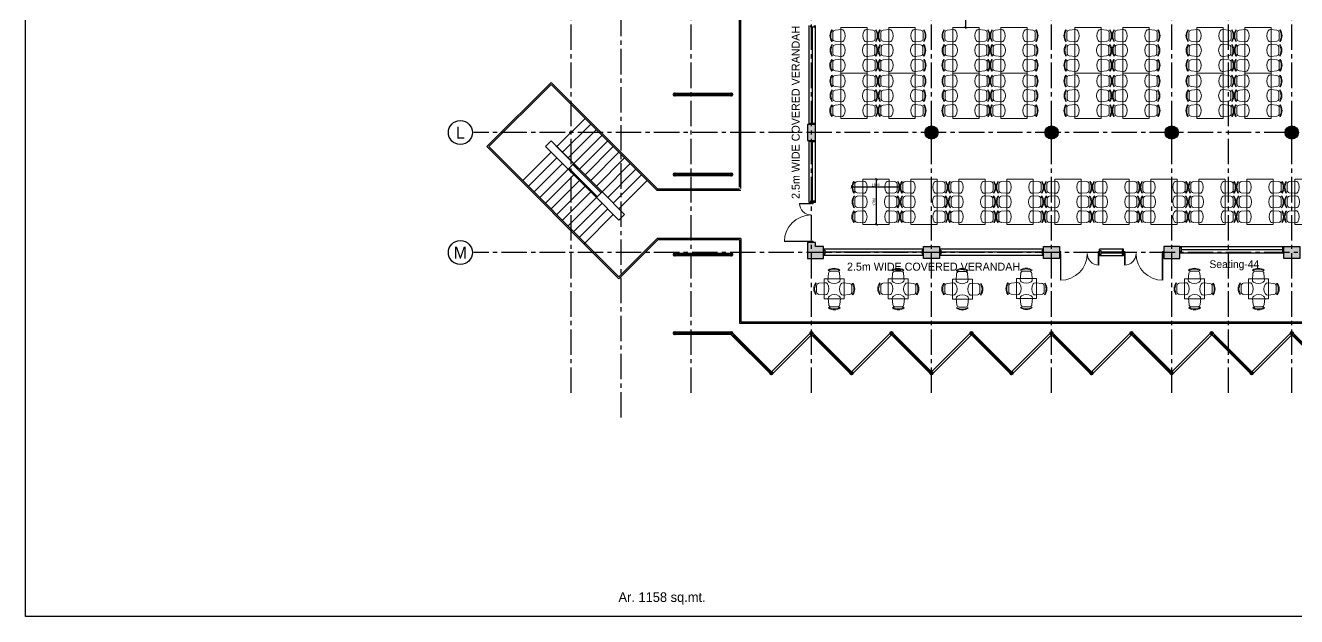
# Model space of a CAD drawing. Header units: millimetres. Extents: x -276609 to 1081398, y -453808 to 472098.
# Drawn here: x 902647 to 950279, y 33722 to 55884 of the extents above; entities that cross this region are included whole.
import ezdxf
from ezdxf.enums import TextEntityAlignment as Align

# ---------------------------------------------------------------- set-up
doc = ezdxf.new("R2010")
doc.units = ezdxf.units.MM
doc.header["$MEASUREMENT"] = 0
doc.linetypes.add('CENTER2', pattern=[28.575, 19.05, -3.175, 3.175, -3.175])
doc.layers.add('A-Anno-Grid Lines', color=7, linetype='Continuous', true_color=0xbbc3bd)
for name, color, linetype, lineweight in [('A-Detail Lines', 241, 'Continuous', 25), ('A-Door', 4, 'Continuous', 9), ('A-WIN', 5, 'Continuous', 25), ('S-Concrete', 40, 'Continuous', 25), ('SHADE SCREEN', 171, 'Continuous', 15), ('STAIR', 3, 'Continuous', 9)]:
    doc.layers.add(name, color=color, linetype=linetype, lineweight=lineweight)
for name, color, linetype in [('A-Railing', 4, 'Continuous'), ('A-Window', 4, 'Continuous'), ('Anno_Frames', 7, 'Continuous'), ('Anno_Labels', 7, 'Continuous'), ('AREA', 7, 'Continuous'), ('Dimension', 7, 'Continuous'), ('S-Conc Patt', 9, 'Continuous'), ('SHADING COLUMNS', 210, 'Continuous'), ('text', 252, 'Continuous')]:
    doc.layers.add(name, color=color, linetype=linetype)
doc.layers.add('I-Furniture', color=7, linetype='Continuous', lineweight=20, true_color=0xb35900)
doc.styles.get("Standard").update_dxf_attribs({"font": ''})
doc.styles.get('Standard').set_extended_font_data('Gill Sans MT')
doc.dimstyles.new('IIITD_WD_M @ 100', dxfattribs={"dimscale": 100, "dimtxt": 1, "dimasz": 1, "dimexe": 0.5, "dimexo": 0.25, "dimgap": 0.3, "dimtad": 1, "dimdec": 0, "dimrnd": 1, "dimzin": 0, "dimdsep": 46, "dimtxsty": 'Standard', "dimblk": 'ARCHTICK', "dimcen": 0.2, "dimdle": 0.3, "dimclrd": 256, "dimclre": 256, "dimclrt": 256, "dimadec": 0, "dimazin": 0, "dimtfac": 1, "dimtdec": 0, "dimtofl": 0, "dimtmove": 0, "dimatfit": 0, "dimfxl": 0.5, "dimfxlon": 1, "dimtolj": 1, "dimtzin": 0, "dimlwd": -1, "dimlwe": -1, "dimarcsym": 0})

# ---------------------------------------------------------------- blocks, each defined once
blk = doc.blocks.new('Round Bar - 3_-44-4 First Floor Lvl')
at = {"layer": 'A-WIN'}
for p, q in [((-1035, -37), (-1035, 25)), ((1026, 38), (-1023, 38)), ((1026, 38), (-1023, 38)), ((1027, 38), (1026, 38)), ((1027, 38), (1026, 38)), ((1064, 38), (1038, 38)), ((1064, 38), (1038, 38)), ((1064, 38), (1064, -3)), ((-1027, -38), (-1026, -38)), ((-1027, -38), (-1026, -38)), ((-1026, -38), (1023, -38)), ((-1026, -38), (1023, -38))]:
    blk.add_line(p, q, dxfattribs=at)
blk = doc.blocks.new('Round Bar - 3_-159-4 First Floor Lvl')
at = {"layer": 'A-WIN'}
for p, q in [((-1051, -27), (-1051, 38)), ((-1038, 38), (-1051, 38)), ((-1038, 38), (-1051, 38)), ((-1026, 38), (-1027, 38)), ((-1026, 38), (-1027, 38)), ((1023, 38), (-1026, 38)), ((1023, 38), (-1026, 38)), ((1057, 1), (1057, -38)), ((-1023, -38), (1026, -38)), ((-1023, -38), (1026, -38)), ((1026, -38), (1027, -38)), ((1026, -38), (1027, -38)), ((1038, -38), (1057, -38)), ((1038, -38), (1057, -38))]:
    blk.add_line(p, q, dxfattribs=at)
blk = doc.blocks.new('Round Bar - 3_-172-4 First Floor Lvl')
at = {"layer": 'A-WIN'}
for p, q in [((-1051, -24), (-1051, 38)), ((-1038, 38), (-1051, 38)), ((-1038, 38), (-1051, 38)), ((-1025, 38), (-1026, 38)), ((-1025, 38), (-1026, 38)), ((1023, 38), (-1025, 38)), ((1023, 38), (-1025, 38)), ((1057, 1), (1057, -38)), ((-1045, -38), (-1038, -38)), ((-1045, -38), (-1038, -38)), ((-1027, -38), (-1026, -38)), ((-1027, -38), (-1026, -38)), ((-1026, -38), (1026, -38)), ((-1026, -38), (1026, -38)), ((1026, -38), (1027, -38)), ((1026, -38), (1027, -38)), ((1038, -38), (1057, -38)), ((1038, -38), (1057, -38))]:
    blk.add_line(p, q, dxfattribs=at)
blk = doc.blocks.new('Round Bar - 3_-170-4 First Floor Lvl')
at = {"layer": 'A-WIN'}
for p, q in [((-1051, 38), (-1051, -38)), ((-1038, 38), (-1051, 38)), ((-1038, 38), (-1051, 38)), ((-1026, 38), (-1028, 38)), ((-1026, 38), (-1028, 38)), ((1026, 38), (-1026, 38)), ((1026, 38), (-1026, 38)), ((1027, 38), (1026, 38)), ((1027, 38), (1026, 38)), ((1057, 38), (1038, 38)), ((1057, 38), (1038, 38)), ((1057, -38), (1057, 38)), ((-1051, -38), (-1038, -38)), ((-1051, -38), (-1038, -38)), ((-1027, -38), (-1026, -38)), ((-1027, -38), (-1026, -38)), ((-1026, -38), (1026, -38)), ((-1026, -38), (1026, -38)), ((1026, -38), (1028, -38)), ((1026, -38), (1028, -38)), ((1038, -38), (1057, -38)), ((1038, -38), (1057, -38))]:
    blk.add_line(p, q, dxfattribs=at)
blk = doc.blocks.new('Round Bar - 3_-167-4 First Floor Lvl')
at = {"layer": 'A-WIN'}
for p, q in [((-1051, -38), (-1051, 24)), ((-1038, 38), (-1044, 38)), ((-1038, 38), (-1044, 38)), ((1026, 38), (-1026, 38)), ((-1026, 38), (-1026, 38)), ((-1026, 38), (-1026, 38)), ((-1026, 38), (-1026, 38)), ((1026, 38), (-1026, 38)), ((-1026, 38), (-1026, 38)), ((1027, 38), (1026, 38)), ((1027, 38), (1026, 38)), ((1057, 38), (1038, 38)), ((1057, 38), (1038, 38)), ((1057, -38), (1057, 38)), ((-1051, -38), (-1038, -38)), ((-1051, -38), (-1038, -38)), ((-1026, -38), (-1026, -38)), ((-1026, -38), (-1026, -38)), ((-1026, -38), (1026, -38)), ((-1026, -38), (1026, -38)), ((-1026, -38), (-1026, -38)), ((-1026, -38), (-1026, -38)), ((1026, -38), (1028, -38)), ((1026, -38), (1028, -38)), ((1038, -38), (1057, -38)), ((1038, -38), (1057, -38))]:
    blk.add_line(p, q, dxfattribs=at)
blk = doc.blocks.new('Grid Head')
blk.add_circle((0, 0), 3)
at = {"layer": 'Anno_Labels'}
blk.add_attdef('GRID_NAME', text='', height=3, dxfattribs=at).set_placement((0, 0), align=Align.MIDDLE_CENTER)
blk = doc.blocks.new('grd din')
at = {"layer": 'A-Anno-Grid Lines', "linetype": 'CENTER2', "ltscale": 50}
for p, q in [((484314, 133526), (484314, 180371)), ((475314, 133526), (475314, 179267)), ((477184, 132609), (477184, 179317)), ((479814, 133526), (479814, 179267)), ((488814, 133526), (488814, 179267)), ((493314, 133526), (493314, 179267)), ((497814, 133526), (497814, 179267)), ((499944, 133526), (499944, 179267)), ((502314, 133526), (502314, 179267)), ((516514, 143289), (471659, 143289)), ((516514, 138789), (471659, 138789))]:
    blk.add_line(p, q, dxfattribs=at)
at = {"layer": 'Anno_Frames'}
ref = blk.add_blockref('Grid Head', (471159, 143289), dxfattribs=dict(at, xscale=150, yscale=150, zscale=150))
ref.add_attrib('GRID_NAME', 'L', dxfattribs={"layer": '0', "height": 450}).set_placement((471159, 143289), align=Align.MIDDLE_CENTER)
ref = blk.add_blockref('Grid Head', (471159, 138789), dxfattribs=dict(at, xscale=150, yscale=150, zscale=150))
ref.add_attrib('GRID_NAME', 'M', dxfattribs={"layer": '0', "height": 450}).set_placement((471159, 138789), align=Align.MIDDLE_CENTER)
blk = doc.blocks.new('Big Door Garbage')
at = {"layer": 'A-Door', "color": 5, "lineweight": 18}
for p, q in [((-12550, 128778), (-12500, 128778)), ((-12550, 128703), (-12550, 128778)), ((-12550, 128703), (-12515, 128703)), ((-12515, 128738), (-12500, 128738)), ((-12515, 128703), (-12515, 128738)), ((-12515, 128703), (-12515, 128273)), ((-12499, 128703), (-12515, 128703)), ((-12500, 128778), (-12500, 128738)), ((-12499, 128703), (-12499, 128273)), ((-11101, 128703), (-11101, 127703)), ((-11101, 128703), (-11085, 128703)), ((-11100, 128778), (-11100, 128738)), ((-11050, 128778), (-11100, 128778)), ((-11085, 128738), (-11100, 128738)), ((-11085, 128703), (-11085, 128738)), ((-11050, 128703), (-11085, 128703)), ((-11085, 128703), (-11085, 127703)), ((-11050, 128703), (-11050, 128778))]:
    blk.add_line(p, q, dxfattribs=at)
at = {"layer": 'A-Door', "lineweight": 18}
for centre, radius, start, end in [((-12515, 128703), 430, 270, 0), ((-11085, 128703), 1000, 180, 270)]:
    blk.add_arc(centre, radius, start, end, dxfattribs=at)
blk = doc.blocks.new('w8')
at = {"layer": 'A-Window', "color": 2, "lineweight": 30}
blk.add_line((484324, 139289), (484324, 142939), dxfattribs=at)
at = {"layer": 'A-Window'}
for points in [[(484209, 139239), (484209, 142989)], [(484399, 142989), (484399, 142939), (484249, 142939), (484249, 142989)], [(484439, 139239), (484439, 142989)], [(484399, 139239), (484399, 139289), (484249, 139289), (484249, 139239)]]:
    blk.add_lwpolyline(points, dxfattribs=at)
blk = doc.blocks.new('w4')
at = {"layer": 'A-Window', "color": 2, "lineweight": 30}
blk.add_line((484324, 147974), (484324, 151774), dxfattribs=at)
at = {"layer": 'A-Window'}
for points in [[(484209, 147924), (484209, 151824)], [(484399, 151824), (484399, 151774), (484249, 151774), (484249, 151824)], [(484439, 147924), (484439, 151824)], [(484399, 147924), (484399, 147974), (484249, 147974), (484249, 147924)]]:
    blk.add_lwpolyline(points, dxfattribs=at)
blk = doc.blocks.new('dw1')
at = {"layer": 'A-Window'}
for p, q in [((495114, 138664), (495114, 138914)), ((496014, 138664), (496014, 138914))]:
    blk.add_line(p, q, dxfattribs=at)
at = {"layer": 'A-Window', "color": 2, "lineweight": 60}
blk.add_line((495964, 138789), (495164, 138789), dxfattribs=at)
at = {"layer": 'A-Window'}
for points in [[(496014, 138914), (495114, 138914)], [(495114, 138864), (495164, 138864), (495164, 138714), (495114, 138714)], [(496014, 138664), (495114, 138664)], [(496014, 138864), (495964, 138864), (495964, 138714), (496014, 138714)]]:
    blk.add_lwpolyline(points, dxfattribs=at)
at = {"layer": 'A-Detail Lines', "xscale": -1}
blk.add_blockref('Big Door Garbage', (482564, 10049), dxfattribs=at)
at = {"layer": 'A-Detail Lines'}
blk.add_blockref('Big Door Garbage', (508564, 10049), dxfattribs=at)
blk = doc.blocks.new('ergrthyjty')
at = {"layer": 'S-Conc Patt'}
for points in [[(480956, 73368), (480656, 73368), (480656, 72768), (480956, 72768)], [(485556, 73068, 1), (485056, 73068, 1)], [(490056, 73068, 1), (489556, 73068, 1)], [(494556, 73068, 1), (494056, 73068, 1)], [(499056, 73068, 1), (498556, 73068, 1)], [(480656, 68343), (481256, 68343), (481256, 68793), (480956, 68793), (480956, 68943), (480656, 68943)], [(485606, 68343), (485606, 68793), (485006, 68793), (485006, 68343)], [(490106, 68343), (490106, 68793), (489506, 68793), (489506, 68343)], [(494006, 68343), (494006, 68793), (494606, 68793), (494606, 68343)], [(499106, 68343), (499106, 68793), (498506, 68793), (498506, 68343)]]:
    blk.add_hatch(color=8, dxfattribs=at).paths.add_polyline_path(points)
at = {"layer": 'S-Concrete'}
for points in [[(480956, 73368), (480656, 73368), (480656, 72768), (480956, 72768)], [(481256, 68793), (480956, 68793), (480956, 68943), (480656, 68943), (480656, 68343), (481256, 68343)], [(485606, 68793), (485606, 68343), (485006, 68343), (485006, 68793)], [(490106, 68793), (490106, 68343), (489506, 68343), (489506, 68793)], [(494006, 68793), (494006, 68343), (494606, 68343), (494606, 68793)], [(499106, 68793), (499106, 68343), (498506, 68343), (498506, 68793)]]:
    blk.add_lwpolyline(points, close=True, dxfattribs=at)
for centre in [(485306, 73068), (489806, 73068), (494306, 73068), (498806, 73068)]:
    blk.add_circle(centre, 250, dxfattribs=at)
blk = doc.blocks.new('Pipe-Column - Pipe3-1_2STD-50-2 GL')
at = {"layer": 'S-Concrete', "lineweight": 35}
for radius, start, end in [(50.8, 0, 180), (45.1, 0, 180), (45.1, 180, 0), (50.8, 180, 360)]:
    blk.add_arc((0, 0), radius, start, end, dxfattribs=at)
blk = doc.blocks.new('Pipe-Column - Pipe3-1_2STD-48-2 GL')
at = {"layer": 'S-Concrete', "lineweight": 35}
for radius, start, end in [(50.8, 0, 180), (50.8, 180, 360), (45.1, 360, 180), (45.1, 180, 360)]:
    blk.add_arc((0, 0), radius, start, end, dxfattribs=at)
blk = doc.blocks.new('Pipe-Column - Pipe3-1_2STD-49-2 GL')
at = {"layer": 'S-Concrete', "lineweight": 35}
for radius, start, end in [(50.8, 0, 180), (50.8, 180, 360), (45.1, 360, 180), (45.1, 180, 360)]:
    blk.add_arc((0, 0), radius, start, end, dxfattribs=at)
blk = doc.blocks.new('TRGHT4')
at = {"layer": 'SHADING COLUMNS'}
for name, p, rotation in [('Pipe-Column - Pipe3-1_2STD-48-2 GL', (397060, -137137), 135.0000000004137), ('Pipe-Column - Pipe3-1_2STD-48-2 GL', (399181, -137137), 135.0000000004137), ('Pipe-Column - Pipe3-1_2STD-50-2 GL', (427680, -137137), 44.9999999995862), ('Pipe-Column - Pipe3-1_2STD-50-2 GL', (429801, -137137), 44.9999999995862), ('Pipe-Column - Pipe3-1_2STD-48-2 GL', (397060, -140137), 135.0000000004137), ('Pipe-Column - Pipe3-1_2STD-48-2 GL', (399181, -140137), 135.0000000004137), ('Pipe-Column - Pipe3-1_2STD-50-2 GL', (427680, -140137), 44.9999999995862), ('Pipe-Column - Pipe3-1_2STD-50-2 GL', (429801, -140137), 44.9999999995862), ('Pipe-Column - Pipe3-1_2STD-48-2 GL', (397060, -143137), 135.0000000004137), ('Pipe-Column - Pipe3-1_2STD-48-2 GL', (399181, -143137), 135.0000000004137), ('Pipe-Column - Pipe3-1_2STD-50-2 GL', (427680, -143137), 44.9999999995862), ('Pipe-Column - Pipe3-1_2STD-50-2 GL', (429801, -143137), 44.9999999995862), ('Pipe-Column - Pipe3-1_2STD-48-2 GL', (397060, -146087), 135.0000000004137), ('Pipe-Column - Pipe3-1_2STD-49-2 GL', (399181, -146087), 135.0000000004137), ('Pipe-Column - Pipe3-1_2STD-50-2 GL', (427680, -146137), 44.9999999995862), ('Pipe-Column - Pipe3-1_2STD-50-2 GL', (429801, -146137), 44.9999999995862)]:
    blk.add_blockref(name, p, dxfattribs=dict(at, rotation=rotation))
for p in [(402181, -146087), (405181, -146087), (408181, -146087), (411181, -146087), (414181, -146087), (417181, -146087), (420181, -146087), (423181, -146087), (426181, -146087), (400681, -147587), (403681, -147587), (406681, -147587), (409681, -147587), (412681, -147587), (415681, -147587), (418681, -147587), (421681, -147587), (424681, -147587), (427681, -147587)]:
    blk.add_blockref('Pipe-Column - Pipe3-1_2STD-50-2 GL', p, dxfattribs=at)
blk = doc.blocks.new('chair1')
at = {"layer": 'I-Furniture'}
for p, q in [((-320, 228), (-84, 207)), ((1, 115), (1, -115)), ((16, 201), (42, 219)), ((-320, -228), (-84, -207)), ((16, -201), (42, -219))]:
    blk.add_line(p, q, dxfattribs=at)
for centre, radius, start, end in [((-108, 0), 351, 148.407, 211.593), ((-328, 135), 92.9, 85.0303, 148.407), ((-92, 115), 92.9, 0, 85.0303), ((-278, 0), 356, 325.6197, 34.3803), ((-278, 0), 387, 325.6197, 34.3803), ((-328, -135), 92.9, 211.593, 274.9697), ((-92, -115), 92.9, 274.9697, 0)]:
    blk.add_arc(centre, radius, start, end, dxfattribs=at)
blk = doc.blocks.new('A$C276F41A0')
at = {"layer": 'A-Window', "color": 2, "lineweight": 30}
blk.add_line((-115, -3665), (-115, -50), dxfattribs=at)
at = {"layer": 'A-Window'}
for points in [[(-230, -3715), (-230, 0)], [(-190, 0), (-190, -50), (-40, -50), (-40, 0)], [(0, -3715), (0, 0)], [(-190, -3715), (-190, -3665), (-40, -3665), (-40, -3715)]]:
    blk.add_lwpolyline(points, dxfattribs=at)
blk = doc.blocks.new('wegegt')
at = {"layer": 'I-Furniture'}
blk.add_lwpolyline([(489413, 140432), (490163, 140432), (490163, 141182), (489413, 141182)], close=True, dxfattribs=at)
for p, rotation in [((489780, 141466), 90), ((489129, 140807), 180)]:
    blk.add_blockref('chair1', p, dxfattribs=dict(at, rotation=rotation))
at = {"layer": 'I-Furniture', "xscale": -1}
for p, rotation in [((490447, 140799), 180), ((489788, 140129), 90)]:
    blk.add_blockref('chair1', p, dxfattribs=dict(at, rotation=rotation))
blk = doc.blocks.new('_ArchTick')
at = {"color": 0, "linetype": 'ByBlock', "const_width": 0.15}
blk.add_lwpolyline([(-0.5, -0.5), (0.5, 0.5)], dxfattribs=at)
blk = doc.blocks.new('*D518')
at = {"layer": 'A-Detail Lines', "transparency": 16777216}
for p, q in [((934530, 50150), (934530, 48390)), ((934530, 50120), (934580, 50120)), ((934530, 48420), (934580, 48420))]:
    blk.add_line(p, q, dxfattribs=at)
at = {"layer": 'A-Detail Lines', "transparency": 16777216, "xscale": 100, "yscale": 100, "zscale": 100}
for p, rotation in [((934530, 50120), 90), ((934530, 48420), 270)]:
    blk.add_blockref('_ArchTick', p, dxfattribs=dict(at, rotation=rotation))
at = {"layer": 'A-Detail Lines', "transparency": 16777216, "insert": (934450, 49270), "char_height": 100, "attachment_point": 5, "rotation": 90}
blk.add_mtext('\\A1;1700', dxfattribs=at)
blk = doc.blocks.new('dad')
at = {"layer": 'I-Furniture'}
blk.add_lwpolyline([(801471, -14624), (800484, -14624), (800484, -12924), (801471, -12924)], close=True, dxfattribs=at)
at = {"layer": 'I-Furniture', "rotation": 180}
blk.add_blockref('chair1', (800187, -13225), dxfattribs=at)
at = {"layer": 'I-Furniture', "xscale": -1, "rotation": 180}
blk.add_blockref('chair1', (801768, -13225), dxfattribs=at)
at = {"layer": 'I-Furniture', "xscale": -1}
for p in [(800194, -13774), (800185, -14335)]:
    blk.add_blockref('chair1', p, dxfattribs=at)
at = {"layer": 'I-Furniture'}
for p in [(801761, -13774), (801770, -14335)]:
    blk.add_blockref('chair1', p, dxfattribs=at)
blk = doc.blocks.new('*D519')
at = {"layer": 'A-Detail Lines', "transparency": 16777216}
for p, q in [((933586, 49827), (935446, 49827)), ((933616, 49827), (933616, 49877)), ((935416, 49827), (935416, 49877))]:
    blk.add_line(p, q, dxfattribs=at)
at = {"layer": 'A-Detail Lines', "transparency": 16777216, "xscale": 100, "yscale": 100, "zscale": 100, "rotation": 180}
blk.add_blockref('_ArchTick', (933616, 49827), dxfattribs=at)
at = {"layer": 'A-Detail Lines', "transparency": 16777216, "xscale": 100, "yscale": 100, "zscale": 100}
blk.add_blockref('_ArchTick', (935416, 49827), dxfattribs=at)
at = {"layer": 'A-Detail Lines', "transparency": 16777216, "insert": (934516, 49907), "char_height": 100, "attachment_point": 5}
blk.add_mtext('\\A1;1800', dxfattribs=at)
blk = doc.blocks.new('*D520')
at = {"layer": 'A-Detail Lines', "transparency": 16777216}
for p, q in [((937892, 57338), (937842, 57338)), ((937892, 55770), (937892, 57368)), ((937892, 55800), (937842, 55800))]:
    blk.add_line(p, q, dxfattribs=at)
at = {"layer": 'A-Detail Lines', "transparency": 16777216, "xscale": 100, "yscale": 100, "zscale": 100}
for p, rotation in [((937892, 57338), 90), ((937892, 55800), 270)]:
    blk.add_blockref('_ArchTick', p, dxfattribs=dict(at, rotation=rotation))
at = {"layer": 'A-Detail Lines', "transparency": 16777216, "insert": (937812, 56569), "char_height": 100, "attachment_point": 5, "rotation": 90}
blk.add_mtext('\\A1;1538', dxfattribs=at)

msp = doc.modelspace()

# ---------------------------------------------------------------- linework, layer by layer
at = {"layer": 'A-Railing'}
for p, q in [((929399.5, 49821.5), (929399.5, 56254.2)), ((929449.5, 49771.5), (929449.5, 56254.2)), ((922343.2, 53743.9), (919939.1, 51339.8)), ((922343.2, 53673.2), (920009.8, 51339.8)), ((922343.2, 53743.9), (926343, 49744.2)), ((922343.2, 53673.2), (926322.3, 49694.2)), ((919939.1, 51339.8), (924888.8, 46390)), ((920009.8, 51339.8), (924888.8, 46460.7)), ((924252.4, 49642.7), (922520, 51375.1)), ((922979.6, 50491.2), (924040.3, 49430.6)), ((923015, 50526.6), (924075.6, 49465.9)), ((924217.1, 49607.4), (923156.4, 50668)), ((923191.8, 50703.4), (924040.3, 49854.8)), ((929449.5, 49694.2), (926322.3, 49694.2)), ((929399.5, 49744.2), (926343, 49744.2)), ((926322.3, 47894.2), (924888.8, 46460.7)), ((926343, 47844.2), (924888.8, 46390)), ((929449.5, 47894.2), (926322.3, 47894.2)), ((929399.5, 47844.2), (926343, 47844.2)), ((929399.5, 47844.2), (929399.5, 44719.2)), ((929449.5, 47894.2), (929449.5, 44769.2)), ((929399.5, 44719.2), (957249.5, 44719.2)), ((929449.5, 44769.2), (957199.5, 44769.2))]:
    msp.add_line(p, q, dxfattribs=at)
at = {"layer": 'A-Window', "color": 2, "lineweight": 30}
msp.add_line((932134.5, 49294.2), (932134.5, 51519.2), dxfattribs=at)
at = {"layer": 'A-Window'}
for points in [[(932249.5, 49244.2), (932019.5, 49244.2), (932019.5, 51569.2)], [(932209.5, 51569.2), (932209.5, 51519.2), (932059.5, 51519.2), (932059.5, 51569.2)], [(932249.5, 49244.2), (932249.5, 51569.2)], [(932209.5, 49244.2), (932209.5, 49294.2), (932059.5, 49294.2), (932059.5, 49244.2)]]:
    msp.add_lwpolyline(points, dxfattribs=at)
at = {"layer": 'Dimension'}
msp.add_lwpolyline([(902646.6, 33722.4), (902646.6, 93122.4), (986646.6, 93122.4), (986646.6, 33722.4)], close=True, dxfattribs=at)
at = {"layer": 'I-Furniture'}
msp.add_lwpolyline([(935009.6, 48420.3), (934022.6, 48420.3), (934022.6, 50120.3), (935009.6, 50120.3)], close=True, dxfattribs=at)
at = {"layer": 'S-Concrete'}
for p, q in [((922131.1, 51339.8), (922343.2, 51551.9)), ((923191.8, 50703.4), (922343.2, 51551.9)), ((922979.6, 50491.2), (922131.1, 51339.8)), ((922979.6, 50491.2), (923191.8, 50703.4)), ((924040.3, 49430.6), (924252.4, 49642.7)), ((925101, 48794.2), (924252.4, 49642.7)), ((924888.8, 48582), (924040.3, 49430.6)), ((924888.8, 48582), (925101, 48794.2))]:
    msp.add_line(p, q, dxfattribs=at)
at = {"layer": 'SHADE SCREEN', "lineweight": 35}
for p, q in [((929006.2, 53301.8), (927063.4, 53301.8)), ((927063.4, 53291.8), (929006.2, 53291.8)), ((929006.2, 50301.8), (927063.4, 50301.8)), ((927063.4, 50291.8), (929006.2, 50291.8)), ((929006.2, 47301.8), (927063.4, 47301.8)), ((927063.4, 47291.8), (929006.2, 47291.8)), ((929006.2, 44351.8), (927063.4, 44351.8)), ((927063.4, 44341.8), (929006.2, 44341.8)), ((929166, 44275.3), (930539.8, 42901.5)), ((930546.9, 42908.6), (929173.1, 44282.4)), ((932166, 44275.3), (933539.8, 42901.5)), ((933546.9, 42908.6), (932173.1, 44282.4)), ((935166, 44275.3), (936539.8, 42901.5)), ((936546.9, 42908.6), (935173.1, 44282.4)), ((938166, 44275.3), (939539.8, 42901.5)), ((939546.9, 42908.6), (938173.1, 44282.4)), ((941166, 44275.3), (942539.8, 42901.5)), ((942546.9, 42908.6), (941173.1, 44282.4)), ((944166, 44275.3), (945539.8, 42901.5)), ((945546.9, 42908.6), (944173.1, 44282.4)), ((947166, 44275.3), (948539.8, 42901.5)), ((948546.9, 42908.6), (947173.1, 44282.4)), ((950166, 44275.3), (951539.8, 42901.5)), ((951546.9, 42908.6), (950173.1, 44282.4))]:
    msp.add_line(p, q, dxfattribs=at)
at = {"layer": 'STAIR'}
for p, q in [((923616, 52400.4), (922555.4, 51339.8)), ((923828.2, 52188.3), (922767.5, 51127.6)), ((924040.3, 51976.2), (922979.6, 50915.5)), ((924252.4, 51764), (923191.8, 50703.4)), ((924464.6, 51551.9), (923403.9, 50491.2)), ((922343.2, 51127.6), (921282.6, 50067)), ((924676.7, 51339.8), (923616, 50279.1)), ((924888.8, 51127.6), (923828.2, 50067)), ((922555.4, 50915.5), (921494.7, 49854.8)), ((922767.5, 50703.4), (921706.8, 49642.7)), ((922979.6, 50491.2), (921919, 49430.6)), ((925101, 50915.5), (924040.3, 49854.8)), ((925313.1, 50703.4), (924252.4, 49642.7)), ((925525.2, 50491.2), (924464.6, 49430.6)), ((923191.8, 50279.1), (922131.1, 49218.4)), ((923403.9, 50067), (922343.2, 49006.3)), ((925737.3, 50279.1), (924676.7, 49218.4)), ((925949.5, 50067), (924888.8, 49006.3)), ((923616, 49854.8), (922555.4, 48794.2)), ((923828.2, 49642.7), (922767.5, 48582)), ((924040.3, 49430.6), (922979.6, 48369.9)), ((924252.4, 49218.4), (923191.8, 48157.8)), ((924464.6, 49006.3), (923403.9, 47945.7)), ((924676.7, 48794.2), (923580.7, 47698.2))]:
    msp.add_line(p, q, dxfattribs=at)

# ---------------------------------------------------------------- block references
at = {"layer": 'A-Anno-Grid Lines'}
msp.add_blockref('grd din', (447785.7, -91420), dxfattribs=at)
at = {"layer": 'A-Detail Lines'}
for p in [(132715.1, 68724), (134514.9, 68724), (136914.9, 68724), (138714.7, 68724), (141485.5, 68724), (143285.3, 68724), (146057.9, 68724), (147857.7, 68724), (132715.1, 67024), (134514.9, 67024), (136914.9, 67024), (138714.7, 67024), (141485.5, 67024), (143285.3, 67024), (146057.9, 67024), (147857.7, 67024), (135338.3, 63044.6), (137138, 63044.6), (138937.7, 63044.6), (140737.5, 63044.6), (142537.2, 63044.6), (144337, 63044.6), (146136.7, 63044.6), (147936.5, 63044.6), (149736.2, 63044.6)]:
    msp.add_blockref('dad', p, dxfattribs=at)
at = {"layer": 'A-Detail Lines', "rotation": 270}
msp.add_blockref('Big Door Garbage', (803384.1, 36694.2), dxfattribs=at)
at = {"layer": 'A-Door'}
msp.add_blockref('dw1', (447785.7, -91420), dxfattribs=at)
at = {"layer": 'A-Window', "rotation": 90}
for name, p in [('w8', (1075538.7, -436944.6)), ('w4', (1088723.7, -436944.6))]:
    msp.add_blockref(name, p, dxfattribs=at)
at = {"layer": 'A-Window', "xscale": -1, "rotation": 270}
msp.add_blockref('w4', (797975.3, -436844.6), dxfattribs=at)
at = {"layer": 'I-Furniture', "rotation": 180}
msp.add_blockref('chair1', (933725.4, 49819.7), dxfattribs=at)
at = {"layer": 'I-Furniture', "xscale": -1, "rotation": 180}
msp.add_blockref('chair1', (935306.8, 49819.7), dxfattribs=at)
at = {"layer": 'I-Furniture', "xscale": -1}
for p in [(933732.4, 49270.3), (933723.8, 48709.2)]:
    msp.add_blockref('chair1', p, dxfattribs=at)
at = {"layer": 'I-Furniture'}
for name, p in [('chair1', (935299.9, 49270.3)), ('chair1', (935308.4, 48709.2)), ('wegegt', (443167.5, -94796.8)), ('wegegt', (445567.5, -94796.8)), ('wegegt', (447967.4, -94804.5)), ('wegegt', (450367.9, -94791.1)), ('wegegt', (456669.9, -94796.8)), ('wegegt', (459069.9, -94796.8))]:
    msp.add_blockref(name, p, dxfattribs=at)
at = {"layer": 'S-Concrete'}
for name, p in [('ergrthyjty', (451293.3, -21198.5)), ('TRGHT4', (529916.4, 190431.3))]:
    msp.add_blockref(name, p, dxfattribs=at)
at = {"layer": 'SHADE SCREEN', "lineweight": 35}
for name, p, rotation in [('Round Bar - 3_-170-4 First Floor Lvl', (928039.6, 53291.8), 180), ('Round Bar - 3_-170-4 First Floor Lvl', (928039.6, 50291.8), 180), ('Round Bar - 3_-170-4 First Floor Lvl', (928039.6, 47291.8), 180), ('Round Bar - 3_-167-4 First Floor Lvl', (928039.6, 44341.8), 180), ('Round Bar - 3_-172-4 First Floor Lvl', (929849.5, 43591.8), 315.0000000005251), ('Round Bar - 3_-159-4 First Floor Lvl', (932849.5, 43591.8), 315.0000000005251), ('Round Bar - 3_-159-4 First Floor Lvl', (935849.5, 43591.8), 315.0000000005251), ('Round Bar - 3_-159-4 First Floor Lvl', (938849.5, 43591.8), 315.0000000005251), ('Round Bar - 3_-159-4 First Floor Lvl', (941849.5, 43591.8), 315.0000000005251), ('Round Bar - 3_-159-4 First Floor Lvl', (944849.5, 43591.8), 315.0000000005251), ('Round Bar - 3_-159-4 First Floor Lvl', (947849.5, 43591.8), 315.0000000005251), ('Round Bar - 3_-159-4 First Floor Lvl', (950849.5, 43591.8), 315.0000000005251)]:
    msp.add_blockref(name, p, dxfattribs=dict(at, rotation=rotation))
at = {"layer": 'SHADE SCREEN', "rotation": 224.9999999994749}
for p in [(931349.5, 43591.8), (934349.5, 43591.8), (937349.5, 43591.8), (940349.5, 43591.8), (943349.5, 43591.8), (946349.5, 43591.8), (949349.5, 43591.8)]:
    msp.add_blockref('Round Bar - 3_-44-4 First Floor Lvl', p, dxfattribs=at)
at = {"layer": 'text'}
msp.add_blockref('A$C276F41A0', (932249.5, 55884.2), dxfattribs=at)

# ---------------------------------------------------------------- texts
at = {"layer": 'AREA', "insert": (924870.5, 34631.8), "char_height": 360, "width": 7754.871, "attachment_point": 1}
msp.add_mtext('{\\fCentury Gothic|b0|i0|c0|p34;Ar. 1158 sq.mt.}', dxfattribs=at)
at = {"layer": 'text', "insert": (931359.6, 49378.6), "char_height": 300, "attachment_point": 1, "rotation": 90}
msp.add_mtext('{\\fCentury Gothic|b0|i0|c0|p34;2.5m WIDE COVERED VERANDAH}', dxfattribs=at)
at = {"layer": 'text', "insert": (933432.8, 46990.2), "char_height": 300, "attachment_point": 1}
msp.add_mtext('{\\fCentury Gothic|b0|i0|c0|p34;2.5m WIDE COVERED VERANDAH}', dxfattribs=at)
at = {"layer": 'text', "insert": (947015.6, 47078.3), "char_height": 288, "width": 6203.897, "attachment_point": 1}
msp.add_mtext('{\\fCentury Gothic|b0|i0|c0|p34;Seating-44}', dxfattribs=at)

# ---------------------------------------------------------------- dimensions: what is measured, and where the dimension line sits
at = {"layer": 'A-Detail Lines'}
for base, p1, p2, picture, middle in [((937891.6072, 57338.1617), (937892.5433, 55799.7118), (937892.5433, 57338.1617), '*D520', (937811.6072, 56568.9368)), ((934530.4, 48420.3), (934516.1, 50120.3), (934516.1, 48420.3), '*D518', (934450.4, 49270.3))]:
    dim = msp.add_linear_dim(base=base, p1=p1, p2=p2, angle=90, dimstyle='IIITD_WD_M @ 100', dxfattribs=at)
    dim.commit()
    dim.dimension.update_dxf_attribs({"geometry": picture, "text_midpoint": middle})
dim = msp.add_linear_dim(base=(935416, 49827.4), p1=(933616.2, 49819.7), p2=(935416, 49819.7), dimstyle='IIITD_WD_M @ 100', dxfattribs=at)
dim.commit()
dim.dimension.update_dxf_attribs({"geometry": '*D519', "text_midpoint": (934516.1, 49907.4)})

doc.saveas('drawing.dxf')
